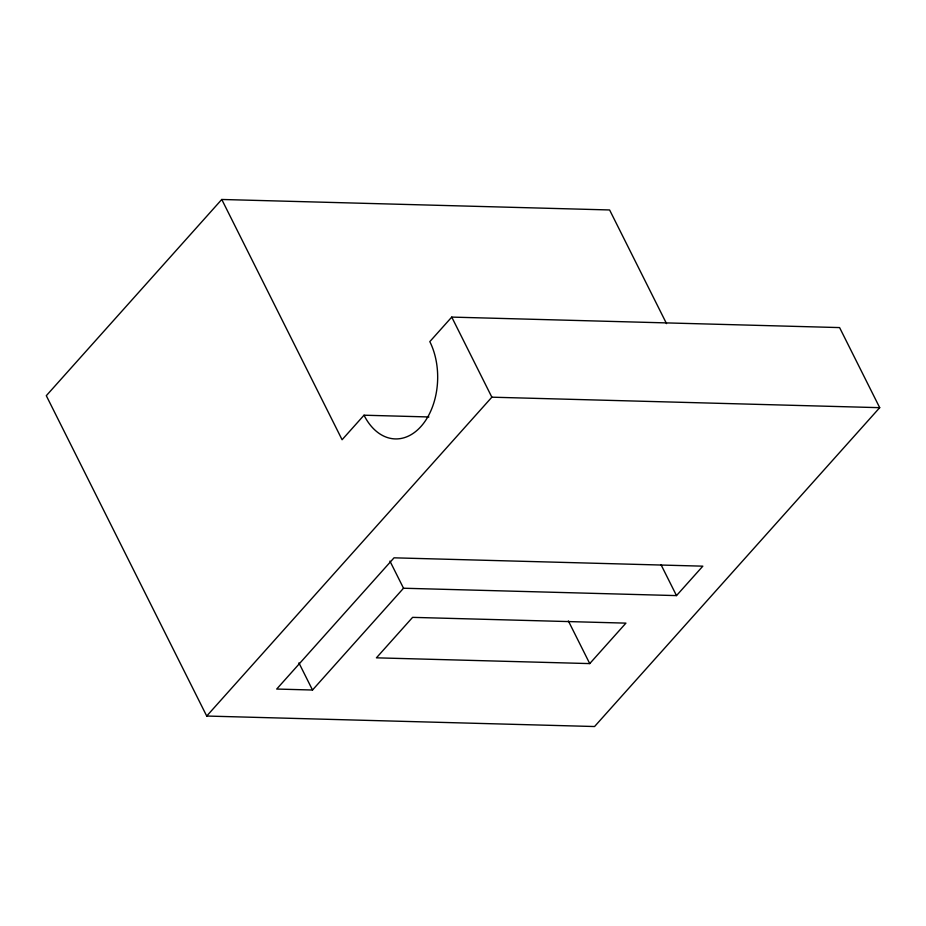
<?xml version="1.0" encoding="UTF-8"?>
<svg xmlns="http://www.w3.org/2000/svg" width="926" height="926" viewBox="0 0 926 926"><rect width="100%" height="100%" fill="white"/><g stroke="black" fill="none" stroke-linecap="round" stroke-linejoin="round"><path stroke-width="1.39" d="M221.765 199.472L46.3 395.691L206.718 716.041L594.561 726.528L879.7 407.671L839.593 327.584L451.749 317.097L429.814 341.625A60.537 40.744 -88.5 0 1 420.983 426.469A60.537 40.744 -88.5 0 1 364.022 415.207L342.088 439.734L221.765 199.472L609.609 209.959L666.535 323.625M206.718 716.041L491.856 397.185L879.7 407.671M312.502 690.02L403.516 588.23L676.501 595.603L702.822 566.168L394.036 557.822L276.7 689.048L312.502 690.02L298.913 662.889M589.735 663.595L625.918 623.129L412.602 617.364L376.419 657.83L589.735 663.595L568.379 620.964M364.022 415.207L428.9 416.966M660.979 564.605L676.501 595.603M451.749 317.097L491.856 397.185M389.939 561.098L403.516 588.23"/></g></svg>
